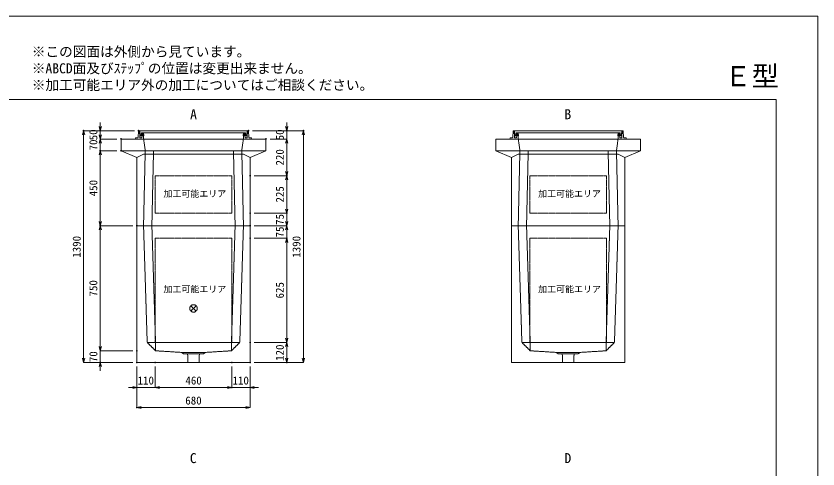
# Model space of a CAD drawing. Units: millimetres, scale not verified. Extents: x -3712 to 3712, y -2625 to 2625.
# Drawn here: x -1103 to 3712, y -91 to 2625 of the extents above; entities that cross this region are included whole.
import ezdxf
from ezdxf.enums import TextEntityAlignment as Align

# ---------------------------------------------------------------- set-up
doc = ezdxf.new("R2010")
doc.units = ezdxf.units.MM
doc.header["$LTSCALE"] = 10
doc.header["$PDMODE"] = 32
doc.header["$PDSIZE"] = 5
doc.linetypes.add('LONG_DASHED1', pattern=[7, 6, -1])
doc.linetypes.add('LONG_DOUBLE_CHAIN', pattern=[21.8, 18, -1, 0.6, -0.6, 0.6, -1])
for name, color, linetype, lineweight in [('0-0_D-TTL', 7, 'Continuous', 9), ('0-1_Defpoints', 7, 'Continuous', 9), ('0-3_D-TTL-TXT', 7, 'Continuous', 9), ('0-4_D-STR-TXT', 7, 'Continuous', 9), ('0-5_D-STR-DIM', 3, 'Continuous', 9), ('0-6_0', 7, 'Continuous', 9), ('0-7_D-STR', 7, 'LONG_DASHED1', 9), ('0-9_D-STR-STR5', 1, 'LONG_DOUBLE_CHAIN', 9), ('0-A_D-STR-STR4', 134, 'Continuous', 9)]:
    doc.layers.add(name, color=color, linetype=linetype, lineweight=lineweight)
doc.styles.add('ＭＳ ゴシック', font='')
doc.styles.get('ＭＳ ゴシック').set_extended_font_data('MS Gothic')

# ---------------------------------------------------------------- blocks, each defined once
blk = doc.blocks.new('A$C4DE05FD1')
at = {"layer": '0-0_D-TTL', "color": 134}
for p, q in [((2000, 38000), (57400, 38000)), ((57400, 38000), (57400, 2000))]:
    blk.add_line(p, q, dxfattribs=at)
at = {"layer": '0-1_Defpoints', "color": 134}
for p, q in [((0, 42000), (59400, 42000)), ((59400, 42000), (59400, 0))]:
    blk.add_line(p, q, dxfattribs=at)
at = {"layer": '0-3_D-TTL-TXT', "style": 'ＭＳ ゴシック'}
for s, p in [('※この図面は外側から見ています。', (21630.46, 39907.83)), ('※ABCD面及びｽﾃｯﾌﾟの位置は変更出来ません。', (21630.46, 39107.83)), ('※加工可能エリア外の加工についてはご相談ください。', (21630.46, 38307.83))]:
    blk.add_text(s, height=481.1, dxfattribs=at).set_placement(p, align=Align.BOTTOM_LEFT)
blk = doc.blocks.new('_Open30')
at = {"layer": '0-6_0'}
blk.add_line((0, 0), (-10, 0), dxfattribs=at)
blk.add_lwpolyline([(-10, 2.679), (0, 0), (-10, -2.679)], dxfattribs=at)
blk = doc.blocks.new('A$C31CA379A')
at = {"layer": '0-4_D-STR-TXT', "style": 'ＭＳ ゴシック'}
for s, p in [('A', (-162.94, -1095.26)), ('B', (17819.31, -1095.26)), ('C', (-175.69, -17595.27)), ('D', (17819.31, -17595.27))]:
    blk.add_text(s, height=481.1, dxfattribs=at).set_placement(p, align=Align.BOTTOM_LEFT)
blk = doc.blocks.new('A$C047E123F')
at = {"layer": '0-7_D-STR', "linetype": 'Continuous'}
for p, q in [((-3400, -8200), (-3400, 0)), ((-3400, 0), (3400, 0)), ((3400, -8200), (3400, 0)), ((-3400, -8200), (3400, -8200))]:
    blk.add_line(p, q, dxfattribs=at)
at = {"layer": '0-7_D-STR'}
for p, q in [((-3000, 0), (-2780, -7000)), ((-2500, 0), (-2280, -7000)), ((2500, 0), (2280, -7000)), ((3000, 0), (2780, -7000)), ((-2280, -7500), (-2780, -7000)), ((-2780, -7000), (2780, -7000)), ((-2280, -7500), (-2280, -7000)), ((2280, -7500), (2780, -7000)), ((2280, -7500), (2280, -7000)), ((-2280, -7500), (-700, -7600)), ((-600, -7690), (-700, -7600)), ((-700, -7600), (700, -7600)), ((-600, -7690), (600, -7690)), ((-336.2, -8200), (-352.5, -7690)), ((336.2, -8200), (352.5, -7690)), ((600, -7690), (700, -7600)), ((2280, -7500), (700, -7600))]:
    blk.add_line(p, q, dxfattribs=at)
at = {"layer": '0-9_D-STR-STR5'}
for p, q in [((2300, -750), (2300, -7000)), ((2300, -7000), (-2300, -7000))]:
    blk.add_line(p, q, dxfattribs=at)
blk.add_lwpolyline([(2300, -750), (-2300, -750), (-2300, -7000)], dxfattribs=at)
blk = doc.blocks.new('A$C5DBD0362')
at = {"layer": '0-7_D-STR', "linetype": 'Continuous'}
for p, q in [((-4350, 5200), (4350, 5200)), ((-4350, 4500), (-4350, 5200)), ((4350, 5200), (4350, 4500)), ((-4350, 4500), (4350, 4500)), ((-3400, 4100), (-4350, 4500)), ((3400, 4100), (4350, 4500)), ((-3400, 4100), (-3000, 4300)), ((-3400, 0), (-3400, 4100)), ((-3000, 4300), (3000, 4300)), ((3400, 4100), (3000, 4300)), ((3400, 0), (3400, 4100)), ((-3400, 0), (3400, 0))]:
    blk.add_line(p, q, dxfattribs=at)
at = {"layer": '0-7_D-STR'}
for p, q in [((-3000, 5200), (-2900, 4500)), ((3000, 5200), (2900, 4500)), ((-2900, 4500), (-3000, 0)), ((-2400, 4500), (-2500, 0)), ((2400, 4500), (2500, 0)), ((2900, 4500), (3000, 0))]:
    blk.add_line(p, q, dxfattribs=at)
at = {"layer": '0-9_D-STR-STR5'}
for p, q in [((2300, 3000), (2300, 750)), ((2300, 750), (-2300, 750))]:
    blk.add_line(p, q, dxfattribs=at)
blk.add_lwpolyline([(2300, 3000), (-2300, 3000), (-2300, 750)], dxfattribs=at)
blk = doc.blocks.new('A$C284D0AE2')
at = {"layer": '0-A_D-STR-STR4'}
for p, q in [((-3300, 500), (-3327.8, 98.6)), ((-3250, 500), (-3300, 500)), ((-3221.3, 98.6), (-3250, 500)), ((-3225, 500), (-3225, 370)), ((-3490, 80), (-3500, 0)), ((-3500, 0), (3500, 0)), ((-3347.8, 80), (-3490, 80)), ((-3225, 370), (-3219.2, 370)), ((-3209.2, 360.9), (-3195, 200)), ((-3117.8, 80), (-3201.4, 80)), ((-3195, 200), (-3145, 200)), ((-3145, 200), (-3115, 370)), ((-3115, 370), (3115, 370)), ((-3090, 370), (-3106.2, 200.7)), ((-3106.2, 200.7), (-3086.1, 200.7)), ((-3070, 340), (-3098, 97.7)), ((-3000, 370), (-3090, 370)), ((-3020, 340), (-3070, 340)), ((-3000, 0), (-3020, 340)), ((-3011.8, 200.7), (-2991.8, 200.7)), ((-2991.8, 200.7), (-3000, 370)), ((3000, 370), (3090, 370)), ((3106.2, 200.7), (3086.1, 200.7)), ((3090, 370), (3106.2, 200.7)), ((3117.8, 80), (3201.4, 80)), ((3347.8, 80), (3490, 80)), ((3490, 80), (3500, 0))]:
    blk.add_line(p, q, dxfattribs=at)
for points in [[(-3225, 500), (3225, 500), (3225, 370), (3219.2, 370)], [(3221.3, 98.6), (3250, 500), (3300, 500), (3327.8, 98.6)], [(3011.8, 200.7), (2991.8, 200.7), (3000, 370)], [(3000, 0), (3020, 340), (3070, 340), (3098, 97.7)], [(3209.2, 360.9), (3195, 200), (3145, 200), (3115, 370)]]:
    blk.add_lwpolyline(points, dxfattribs=at)
for centre, radius, start, end in [((-3347.8, 100), 20, 270, 356.0372), ((-3201.4, 100), 20, 184.08562, 270), ((-3219.2, 360), 10, 5.04245, 90), ((-3117.8, 100), 20, 270, 353.41806), ((3117.8, 100), 20, 186.58194, 270), ((3201.4, 100), 20, 270, 355.91438), ((3219.2, 360), 10, 90, 174.95755), ((3347.8, 100), 20, 183.9628, 270)]:
    blk.add_arc(centre, radius, start, end, dxfattribs=at)
blk = doc.blocks.new('A$C1C640AAB')
at = {"layer": '0-9_D-STR-STR5'}
for p, q in [((-159.1, -159.1), (159.1, 159.1)), ((-159.1, 159.1), (159.1, -159.1))]:
    blk.add_line(p, q, dxfattribs=at)
blk.add_circle((0, 0), 225, dxfattribs=at)
blk = doc.blocks.new('A$Ceebcefd0')
at = {"layer": '0-7_D-STR'}
blk.add_blockref('A$C047E123F', (0, 0), dxfattribs=at)
at = {"layer": '0-9_D-STR-STR5'}
blk.add_blockref('A$C1C640AAB', (0, -4960), dxfattribs=at)

msp = doc.modelspace()

# ---------------------------------------------------------------- linework, layer by layer
at = {"layer": '0-1_Defpoints'}
for p in [(-697.5, 1937.5), (-597.5, 1937.5), (-367.5, 1937.5), (292.5, 1937.5), (522.5, 1937.5), (622.5, 1937.5), (-472.5, 1887.5), (397.5, 1887.5), (-597.5, 1817.5), (-472.5, 1817.5), (302.5, 1667.5), (522.5, 1667.5), (302.5, 1442.5), (302.5, 1442.5), (522.5, 1442.5), (-597.5, 1367.5), (-377.5, 1367.5), (-377.5, 1367.5), (302.5, 1367.5), (302.5, 1292.5), (522.5, 1292.5), (302.5, 667.5), (-377.5, 617.5), (-597.5, 547.5), (-377.5, 547.5), (-377.5, 547.5), (-377.5, 547.5), (-377.5, 547.5), (-267.5, 547.5), (192.5, 547.5), (302.5, 547.5), (302.5, 547.5), (302.5, 547.5), (302.5, 547.5), (522.5, 547.5), (-377.5, 397.5), (192.5, 397.5), (302.5, 397.5), (-377.5, 277.5)]:
    msp.add_point(p, dxfattribs=at)
at = {"layer": '0-5_D-STR-DIM'}
for p, q in [((-597.5, 1962.5), (-597.5, 1987.5)), ((522.5, 1962.5), (522.5, 1987.5)), ((-392.5, 1937.5), (-697.5, 1937.5)), ((-597.5, 1912.5), (-597.5, 1937.5)), ((-392.5, 1937.5), (-597.5, 1937.5)), ((-597.5, 1887.5), (-597.5, 1937.5)), ((317.5, 1937.5), (522.5, 1937.5)), ((317.5, 1937.5), (622.5, 1937.5)), ((522.5, 1887.5), (522.5, 1937.5)), ((-697.5, 572.5), (-697.5, 1912.5)), ((-497.5, 1887.5), (-597.5, 1887.5)), ((-597.5, 1887.5), (-597.5, 1817.5)), ((-497.5, 1887.5), (-597.5, 1887.5)), ((422.5, 1887.5), (522.5, 1887.5)), ((422.5, 1887.5), (522.5, 1887.5)), ((622.5, 572.5), (622.5, 1912.5)), ((-597.5, 1862.5), (-597.5, 1837.5)), ((522.5, 1862.5), (522.5, 1692.5)), ((522.5, 1862.5), (522.5, 1837.5)), ((-497.5, 1817.5), (-597.5, 1817.5)), ((-497.5, 1817.5), (-597.5, 1817.5)), ((-597.5, 1792.5), (-597.5, 1767.5)), ((-597.5, 1392.5), (-597.5, 1792.5)), ((327.5, 1667.5), (522.5, 1667.5)), ((327.5, 1667.5), (522.5, 1667.5)), ((522.5, 1467.5), (522.5, 1642.5)), ((522.5, 1467.5), (522.5, 1492.5)), ((327.5, 1442.5), (522.5, 1442.5)), ((327.5, 1442.5), (522.5, 1442.5)), ((522.5, 1367.5), (522.5, 1442.5)), ((522.5, 1392.5), (522.5, 1417.5)), ((-402.5, 1367.5), (-597.5, 1367.5)), ((-402.5, 1367.5), (-597.5, 1367.5)), ((327.5, 1367.5), (522.5, 1367.5)), ((327.5, 1367.5), (522.5, 1367.5)), ((522.5, 1367.5), (522.5, 1292.5)), ((-597.5, 642.5), (-597.5, 1342.5)), ((522.5, 1342.5), (522.5, 1317.5)), ((327.5, 1292.5), (522.5, 1292.5)), ((327.5, 1292.5), (522.5, 1292.5)), ((522.5, 1267.5), (522.5, 1242.5)), ((522.5, 692.5), (522.5, 1267.5)), ((-597.5, 642.5), (-597.5, 667.5)), ((327.5, 667.5), (522.5, 667.5)), ((327.5, 667.5), (522.5, 667.5)), ((522.5, 642.5), (522.5, 572.5)), ((-402.5, 617.5), (-597.5, 617.5)), ((-402.5, 617.5), (-597.5, 617.5)), ((-597.5, 617.5), (-597.5, 547.5)), ((-402.5, 547.5), (-697.5, 547.5)), ((-402.5, 547.5), (-597.5, 547.5)), ((327.5, 547.5), (522.5, 547.5)), ((327.5, 547.5), (622.5, 547.5)), ((-597.5, 522.5), (-597.5, 497.5)), ((-377.5, 522.5), (-377.5, 397.5)), ((-377.5, 522.5), (-377.5, 277.5)), ((-267.5, 522.5), (-267.5, 397.5)), ((-267.5, 522.5), (-267.5, 397.5)), ((192.5, 522.5), (192.5, 397.5)), ((192.5, 522.5), (192.5, 397.5)), ((302.5, 522.5), (302.5, 397.5)), ((302.5, 522.5), (302.5, 277.5)), ((-402.5, 397.5), (-427.5, 397.5)), ((-267.5, 397.5), (-377.5, 397.5)), ((-242.5, 397.5), (-217.5, 397.5)), ((-242.5, 397.5), (167.5, 397.5)), ((167.5, 397.5), (142.5, 397.5)), ((192.5, 397.5), (302.5, 397.5)), ((327.5, 397.5), (352.5, 397.5)), ((277.5, 277.5), (-352.5, 277.5))]:
    msp.add_line(p, q, dxfattribs=at)

# ---------------------------------------------------------------- block references
at = {"layer": '0-0_D-TTL', "xscale": 0.125, "yscale": 0.125}
msp.add_blockref('A$C4DE05FD1', (-3712.5, -2625), dxfattribs=at)
at = {"layer": '0-4_D-STR-TXT', "xscale": 0.125, "yscale": 0.125}
msp.add_blockref('A$C31CA379A', (-37.5, 2125), dxfattribs=at)
at = {"layer": '0-5_D-STR-DIM', "xscale": 2.5, "yscale": 2.5}
for p, rotation in [((-697.5, 1937.5), 90), ((-597.5, 1937.5), 270), ((522.5, 1937.5), 270), ((622.5, 1937.5), 90), ((-597.5, 1887.5), 270), ((-597.5, 1887.5), 90), ((522.5, 1887.5), 90), ((522.5, 1887.5), 90), ((-597.5, 1817.5), 90), ((-597.5, 1817.5), 90), ((522.5, 1667.5), 270), ((522.5, 1667.5), 90), ((522.5, 1442.5), 270), ((522.5, 1442.5), 270), ((-597.5, 1367.5), 270), ((-597.5, 1367.5), 90), ((522.5, 1367.5), 270), ((522.5, 1367.5), 90), ((522.5, 1292.5), 90), ((522.5, 1292.5), 90), ((522.5, 667.5), 270), ((-597.5, 617.5), 270), ((-597.5, 617.5), 270), ((522.5, 667.5), 90), ((-697.5, 547.5), 270), ((-597.5, 547.5), 90), ((522.5, 547.5), 270), ((622.5, 547.5), 270), ((-267.5, 397.5), 180), ((-267.5, 397.5), 180), ((302.5, 397.5), 180), ((-377.5, 277.5), 180)]:
    msp.add_blockref('_Open30', p, dxfattribs=dict(at, rotation=rotation))
for p in [(-377.5, 397.5), (192.5, 397.5), (192.5, 397.5), (302.5, 277.5)]:
    msp.add_blockref('_Open30', p, dxfattribs=at)
at = {"layer": '0-7_D-STR', "xscale": 0.1, "yscale": 0.1}
for name, p in [('A$C5DBD0362', (-37.5, 1367.5)), ('A$C5DBD0362', (2212.5, 1367.5)), ('A$Ceebcefd0', (-37.5, 1367.5)), ('A$C047E123F', (2212.5, 1367.5))]:
    msp.add_blockref(name, p, dxfattribs=at)
at = {"layer": '0-A_D-STR-STR4', "xscale": 0.1, "yscale": 0.1}
for p in [(-37.5, 1887.5), (2212.5, 1887.5)]:
    msp.add_blockref('A$C284D0AE2', p, dxfattribs=at)

# ---------------------------------------------------------------- texts
at = {"layer": '0-3_D-TTL-TXT', "style": 'ＭＳ ゴシック'}
msp.add_text('Ｅ型', height=120.3, dxfattribs=at).set_placement((3149.68, 2168.18), align=Align.BOTTOM_LEFT)
at = {"layer": '0-5_D-STR-DIM', "style": 'ＭＳ ゴシック'}
for s, p in [('50', (-600.75, 1879.88)), ('50', (519.25, 1879.88)), ('70', (-600.75, 1819.25)), ('220', (519.25, 1728.5)), ('450', (-600.75, 1544)), ('225', (519.25, 1506.65)), ('75', (519.25, 1372.4)), ('75', (519.25, 1297.4)), ('1390', (-700.75, 1175.6)), ('1390', (619.25, 1175.6)), ('750', (-600.75, 943)), ('625', (519.25, 931.4)), ('120', (519.25, 556.85)), ('70', (-600.75, 549.25))]:
    msp.add_text(s, height=48.09, rotation=90, dxfattribs=at).set_placement(p, align=Align.BOTTOM_LEFT)
for s, p in [('110', (-373.15, 400.75)), ('460', (-86, 400.75)), ('110', (196.85, 400.75)), ('680', (-86.75, 280.75))]:
    msp.add_text(s, height=48.09, dxfattribs=at).set_placement(p, align=Align.BOTTOM_LEFT)
at = {"layer": '0-9_D-STR-STR5', "style": 'ＭＳ ゴシック'}
for p in [(-217.98, 1528.66), (2032.02, 1528.66), (-217.98, 956.11), (2032.02, 956.11)]:
    msp.add_text('加工可能エリア', height=38.49, dxfattribs=at).set_placement(p, align=Align.BOTTOM_LEFT)

doc.saveas('drawing.dxf')
